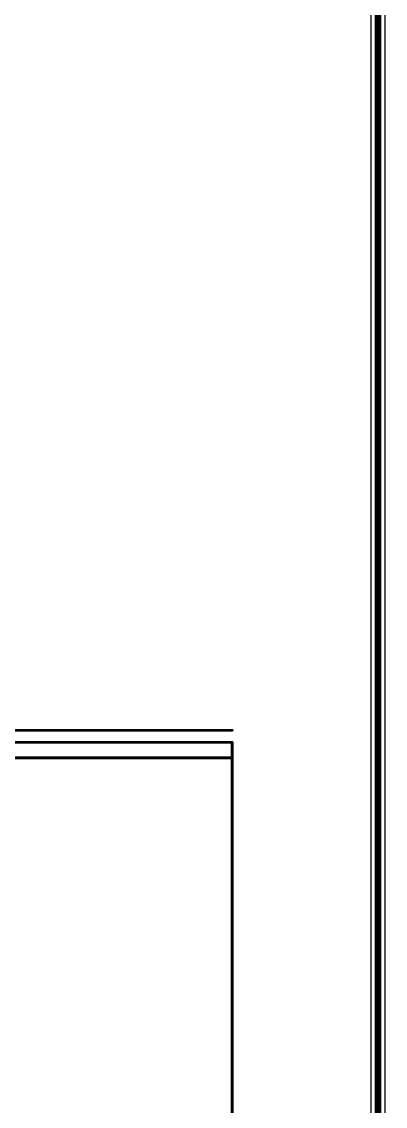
# Model space of a CAD drawing. Header units: inches. Extents: x -11 to 1110, y -7 to 455.
# Drawn here: x 170.99 to 187.76, y 61.46 to 111.45 of the extents above; entities that cross this region are included whole.
import ezdxf

# ---------------------------------------------------------------- set-up
doc = ezdxf.new("R2010")
doc.units = ezdxf.units.IN
doc.layers.add('Bottom Layer', color=5, linetype='Continuous')
doc.layers.add('Mechanical 1', color=6, linetype='Continuous')

msp = doc.modelspace()

# ---------------------------------------------------------------- linework, layer by layer
at = {"layer": 'Bottom Layer'}
for p, q in [((187.09, 150.102), (187.09, 47.244)), ((187.763, 47.383), (187.763, 150.241))]:
    msp.add_line(p, q, dxfattribs=at)
msp.add_lwpolyline([(187.427, 47.244, 0.305, 0.305, 0), (187.427, 150.241, 0.305, 0.305, 0)], format="xyseb", dxfattribs=at)
at = {"layer": 'Mechanical 1'}
for points in [[(136.41, 78.796, 0.127, 0.127, 0), (180.7, 78.796, 0.127, 0.127, 0)], [(136.41, 78.236, 0.127, 0.127, 0), (180.7, 78.236, 0.127, 0.127, 0)], [(180.7, 58.046, 0.127, 0.127, 0), (180.7, 78.236, 0.127, 0.127, 0)], [(136.98, 77.526, 0.127, 0.127, 0), (180.7, 77.526, 0.127, 0.127, 0)]]:
    msp.add_lwpolyline(points, format="xyseb", dxfattribs=at)
for points in [[(180.669, 78.796, 0.0635, 0.0635, 1), (180.732, 78.796, 0.0635, 0.0635, 1)], [(180.669, 78.236, 0.0635, 0.0635, 1), (180.732, 78.236, 0.0635, 0.0635, 1)], [(180.669, 78.236, 0.0635, 0.0635, 1), (180.732, 78.236, 0.0635, 0.0635, 1)], [(180.669, 77.526, 0.0635, 0.0635, 1), (180.732, 77.526, 0.0635, 0.0635, 1)]]:
    msp.add_lwpolyline(points, format="xyseb", close=True, dxfattribs=at)

doc.saveas('drawing.dxf')
